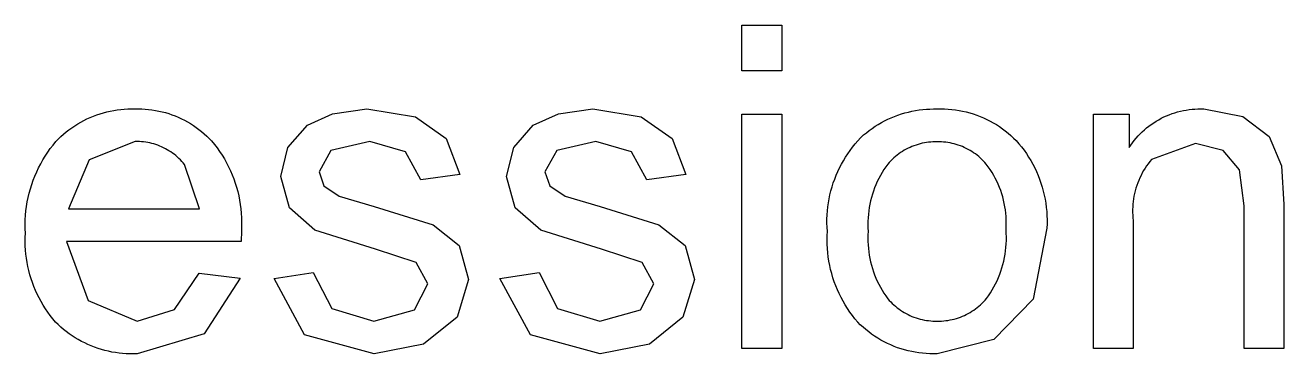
# Model space of a CAD drawing. Header units: inches. Extents: x 0 to 97, y -45 to 96.
# Drawn here: x 56.71 to 64.49, y -27.31 to -25.28 of the extents above; entities that cross this region are included whole.
import ezdxf

# ---------------------------------------------------------------- set-up
doc = ezdxf.new("R2010")
doc.units = ezdxf.units.IN
doc.header["$MEASUREMENT"] = 0
doc.layers.add('Information', color=7, linetype='Continuous', true_color=0x000000)

msp = doc.modelspace()

# ---------------------------------------------------------------- linework, layer by layer
at = {"layer": 'Information'}
for p, q in [((61.1416, -25.558), (61.1416, -25.2758)), ((61.1416, -25.2758), (61.387, -25.2758)), ((61.387, -25.2758), (61.387, -25.558)), ((61.387, -25.558), (61.1416, -25.558)), ((57.1749, -25.8231), (57.1958, -25.8169)), ((57.1958, -25.8169), (57.2169, -25.8114)), ((57.2169, -25.8114), (57.2381, -25.8067)), ((57.2381, -25.8067), (57.2595, -25.8026)), ((57.2595, -25.8026), (57.2811, -25.7993)), ((57.2811, -25.7993), (57.3027, -25.7967)), ((57.3027, -25.7967), (57.3244, -25.7949)), ((57.3244, -25.7949), (57.3461, -25.7938)), ((57.3461, -25.7938), (57.3679, -25.7935)), ((57.3679, -25.7935), (57.3897, -25.7939)), ((57.3897, -25.7939), (57.4109, -25.7935)), ((57.4109, -25.7935), (57.4321, -25.7939)), ((57.4321, -25.7939), (57.4533, -25.795)), ((57.4533, -25.795), (57.4744, -25.7968)), ((57.4744, -25.7968), (57.4954, -25.7994)), ((57.4954, -25.7994), (57.5164, -25.8027)), ((57.5164, -25.8027), (57.5372, -25.8067)), ((57.5372, -25.8067), (57.5579, -25.8114)), ((57.5579, -25.8114), (57.5784, -25.8168)), ((57.5784, -25.8168), (57.5987, -25.8229)), ((58.6119, -25.8232), (58.8239, -25.7939)), ((58.8239, -25.7939), (59.1232, -25.8429)), ((60.008, -25.8232), (60.22, -25.7939)), ((60.22, -25.7939), (60.5192, -25.8429)), ((62.1268, -25.825), (62.1483, -25.8186)), ((62.1483, -25.8186), (62.1701, -25.8129)), ((62.1701, -25.8129), (62.1919, -25.8079)), ((62.1919, -25.8079), (62.214, -25.8037)), ((62.214, -25.8037), (62.2362, -25.8002)), ((62.2362, -25.8002), (62.2585, -25.7974)), ((62.2585, -25.7974), (62.2808, -25.7954)), ((62.2808, -25.7954), (62.3032, -25.7942)), ((62.3032, -25.7942), (62.3257, -25.7936)), ((62.3257, -25.7936), (62.3481, -25.7939)), ((62.3481, -25.7939), (62.3707, -25.7935)), ((62.3707, -25.7935), (62.3932, -25.7938)), ((62.3932, -25.7938), (62.4157, -25.795)), ((62.4157, -25.795), (62.4382, -25.7969)), ((62.4382, -25.7969), (62.4606, -25.7996)), ((62.4606, -25.7996), (62.4829, -25.8031)), ((62.4829, -25.8031), (62.505, -25.8074)), ((62.505, -25.8074), (62.527, -25.8124)), ((62.527, -25.8124), (62.5488, -25.8182)), ((62.5488, -25.8182), (62.5704, -25.8248)), ((63.7992, -25.8229), (63.8164, -25.8172)), ((63.8164, -25.8172), (63.8337, -25.8121)), ((63.8337, -25.8121), (63.8513, -25.8076)), ((63.8513, -25.8076), (63.869, -25.8037)), ((63.869, -25.8037), (63.8868, -25.8004)), ((63.8868, -25.8004), (63.9047, -25.7977)), ((63.9047, -25.7977), (63.9227, -25.7957)), ((63.9227, -25.7957), (63.9407, -25.7943)), ((63.9407, -25.7943), (63.9588, -25.7935)), ((63.9588, -25.7935), (63.9769, -25.7934)), ((63.9769, -25.7934), (63.995, -25.7939)), ((63.995, -25.7939), (64.2356, -25.8409)), ((57, -25.9099), (57.018, -25.8977)), ((57.018, -25.8977), (57.0364, -25.886)), ((57.0364, -25.886), (57.0552, -25.875)), ((57.0552, -25.875), (57.0744, -25.8647)), ((57.0744, -25.8647), (57.0939, -25.855)), ((57.0939, -25.855), (57.1137, -25.846)), ((57.1137, -25.846), (57.1339, -25.8377)), ((57.1339, -25.8377), (57.1543, -25.8301)), ((57.1543, -25.8301), (57.1749, -25.8231)), ((57.5987, -25.8229), (57.6188, -25.8297)), ((57.6188, -25.8297), (57.6386, -25.8371)), ((57.6386, -25.8371), (57.6582, -25.8453)), ((57.6582, -25.8453), (57.6774, -25.8541)), ((57.6774, -25.8541), (57.6964, -25.8636)), ((57.6964, -25.8636), (57.715, -25.8737)), ((57.715, -25.8737), (57.7333, -25.8845)), ((57.7333, -25.8845), (57.7512, -25.8958)), ((57.7512, -25.8958), (57.7687, -25.9078)), ((58.3352, -26.0318), (58.4558, -25.8948)), ((58.4558, -25.8948), (58.6119, -25.8232)), ((59.1232, -25.8429), (59.3134, -25.9759)), ((59.7312, -26.0318), (59.8519, -25.8948)), ((59.8519, -25.8948), (60.008, -25.8232)), ((60.5192, -25.8429), (60.7094, -25.9759)), ((61.1416, -27.2744), (61.1416, -25.8266)), ((61.1416, -25.8266), (61.387, -25.8266)), ((61.387, -25.8266), (61.387, -27.2744)), ((61.9648, -25.9012), (61.9838, -25.8893)), ((61.9838, -25.8893), (62.0033, -25.8781)), ((62.0033, -25.8781), (62.0231, -25.8676)), ((62.0231, -25.8676), (62.0433, -25.8577)), ((62.0433, -25.8577), (62.0637, -25.8485)), ((62.0637, -25.8485), (62.0845, -25.8399)), ((62.0845, -25.8399), (62.1055, -25.8321)), ((62.1055, -25.8321), (62.1268, -25.825)), ((62.5704, -25.8248), (62.5918, -25.8321)), ((62.5918, -25.8321), (62.6128, -25.8401)), ((62.6128, -25.8401), (62.6336, -25.8488)), ((62.6336, -25.8488), (62.6541, -25.8583)), ((62.6541, -25.8583), (62.6742, -25.8685)), ((62.6742, -25.8685), (62.694, -25.8794)), ((62.694, -25.8794), (62.7134, -25.8909)), ((62.7134, -25.8909), (62.7323, -25.9031)), ((63.3134, -27.2744), (63.3134, -25.8266)), ((63.3134, -25.8266), (63.5342, -25.8266)), ((63.5342, -25.8266), (63.5342, -26.0324)), ((63.6422, -25.9113), (63.6564, -25.9)), ((63.6564, -25.9), (63.671, -25.8893)), ((63.671, -25.8893), (63.6859, -25.8791)), ((63.6859, -25.8791), (63.7012, -25.8694)), ((63.7012, -25.8694), (63.7168, -25.8602)), ((63.7168, -25.8602), (63.7328, -25.8516)), ((63.7328, -25.8516), (63.749, -25.8436)), ((63.749, -25.8436), (63.7655, -25.8361)), ((63.7655, -25.8361), (63.7822, -25.8292)), ((63.7822, -25.8292), (63.7992, -25.8229)), ((64.2356, -25.8409), (64.3999, -25.9643)), ((56.9168, -25.98), (56.9324, -25.9648)), ((56.9324, -25.9648), (56.9486, -25.9502)), ((56.9486, -25.9502), (56.9653, -25.9362)), ((56.9653, -25.9362), (56.9824, -25.9228)), ((56.9824, -25.9228), (57, -25.9099)), ((57.7687, -25.9078), (57.7858, -25.9204)), ((57.7858, -25.9204), (57.8024, -25.9335)), ((57.8024, -25.9335), (57.8186, -25.9472)), ((57.8186, -25.9472), (57.8343, -25.9615)), ((57.8343, -25.9615), (57.8495, -25.9763)), ((57.8495, -25.9763), (57.8641, -25.9915)), ((59.3134, -25.9759), (59.3979, -26.2001)), ((60.7094, -25.9759), (60.7939, -26.2001)), ((61.8577, -25.9912), (61.8749, -25.9727)), ((61.8749, -25.9727), (61.8928, -25.9547)), ((61.8928, -25.9547), (61.9101, -25.9405)), ((61.9101, -25.9405), (61.9279, -25.9268)), ((61.9279, -25.9268), (61.9461, -25.9137)), ((61.9461, -25.9137), (61.9648, -25.9012)), ((62.7323, -25.9031), (62.7508, -25.916)), ((62.7508, -25.916), (62.7689, -25.9295)), ((62.7689, -25.9295), (62.7865, -25.9436)), ((62.7865, -25.9436), (62.8036, -25.9583)), ((62.8036, -25.9583), (62.8202, -25.9736)), ((62.8202, -25.9736), (62.8362, -25.9895)), ((63.5659, -25.9884), (63.5775, -25.9744)), ((63.5775, -25.9744), (63.5895, -25.9609)), ((63.5895, -25.9609), (63.602, -25.9478)), ((63.602, -25.9478), (63.615, -25.9352)), ((63.615, -25.9352), (63.6284, -25.923)), ((63.6284, -25.923), (63.6422, -25.9113)), ((64.3999, -25.9643), (64.4763, -26.1456)), ((56.8511, -26.062), (56.8671, -26.0393)), ((56.8671, -26.0393), (56.884, -26.0172)), ((56.884, -26.0172), (56.9016, -25.9956)), ((56.9016, -25.9956), (56.9168, -25.98)), ((57.3924, -25.9956), (57.1082, -26.1088)), ((57.4053, -25.9955), (57.3924, -25.9956)), ((57.4182, -25.9959), (57.4053, -25.9955)), ((57.431, -25.9966), (57.4182, -25.9959)), ((57.4439, -25.9978), (57.431, -25.9966)), ((57.4566, -25.9995), (57.4439, -25.9978)), ((57.4693, -26.0016), (57.4566, -25.9995)), ((57.482, -26.0041), (57.4693, -26.0016)), ((57.4945, -26.007), (57.482, -26.0041)), ((57.5069, -26.0104), (57.4945, -26.007)), ((57.5192, -26.0142), (57.5069, -26.0104)), ((57.5314, -26.0184), (57.5192, -26.0142)), ((57.5434, -26.023), (57.5314, -26.0184)), ((57.5553, -26.0281), (57.5434, -26.023)), ((57.5669, -26.0335), (57.5553, -26.0281)), ((57.5784, -26.0394), (57.5669, -26.0335)), ((57.5897, -26.0456), (57.5784, -26.0394)), ((57.6007, -26.0522), (57.5897, -26.0456)), ((57.6116, -26.0592), (57.6007, -26.0522)), ((57.8641, -25.9915), (57.8814, -26.0127)), ((57.8814, -26.0127), (57.8979, -26.0344)), ((57.8979, -26.0344), (57.9136, -26.0567)), ((58.2909, -26.211), (58.3352, -26.0318)), ((58.6003, -26.0515), (58.5281, -26.1824)), ((58.8416, -25.9956), (58.6003, -26.0515)), ((59.0632, -26.0584), (58.8416, -25.9956)), ((59.6869, -26.211), (59.7312, -26.0318)), ((59.9964, -26.0515), (59.9241, -26.1824)), ((60.2377, -25.9956), (59.9964, -26.0515)), ((60.4592, -26.0584), (60.2377, -25.9956)), ((61.7955, -26.0708), (61.81, -26.0501)), ((61.81, -26.0501), (61.8252, -26.0299)), ((61.8252, -26.0299), (61.8412, -26.0103)), ((61.8412, -26.0103), (61.8577, -25.9912)), ((62.1444, -26.0496), (62.133, -26.0565)), ((62.156, -26.0431), (62.1444, -26.0496)), ((62.1678, -26.037), (62.156, -26.0431)), ((62.1799, -26.0314), (62.1678, -26.037)), ((62.1921, -26.0261), (62.1799, -26.0314)), ((62.2045, -26.0213), (62.1921, -26.0261)), ((62.2171, -26.0168), (62.2045, -26.0213)), ((62.2298, -26.0129), (62.2171, -26.0168)), ((62.2426, -26.0093), (62.2298, -26.0129)), ((62.2556, -26.0062), (62.2426, -26.0093)), ((62.2686, -26.0035), (62.2556, -26.0062)), ((62.2817, -26.0013), (62.2686, -26.0035)), ((62.2949, -25.9995), (62.2817, -26.0013)), ((62.3082, -25.9982), (62.2949, -25.9995)), ((62.3215, -25.9974), (62.3082, -25.9982)), ((62.3348, -25.997), (62.3215, -25.9974)), ((62.3481, -25.997), (62.3348, -25.997)), ((62.3614, -25.997), (62.3481, -25.997)), ((62.3746, -25.9975), (62.3614, -25.997)), ((62.3878, -25.9984), (62.3746, -25.9975)), ((62.401, -25.9998), (62.3878, -25.9984)), ((62.4142, -26.0016), (62.401, -25.9998)), ((62.4272, -26.0039), (62.4142, -26.0016)), ((62.4402, -26.0066), (62.4272, -26.0039)), ((62.4531, -26.0097), (62.4402, -26.0066)), ((62.4658, -26.0133), (62.4531, -26.0097)), ((62.4784, -26.0173), (62.4658, -26.0133)), ((62.4909, -26.0218), (62.4784, -26.0173)), ((62.5033, -26.0267), (62.4909, -26.0218)), ((62.5154, -26.032), (62.5033, -26.0267)), ((62.5274, -26.0377), (62.5154, -26.032)), ((62.5391, -26.0438), (62.5274, -26.0377)), ((62.5507, -26.0503), (62.5391, -26.0438)), ((62.562, -26.0572), (62.5507, -26.0503)), ((62.8362, -25.9895), (62.853, -26.0088)), ((62.853, -26.0088), (62.869, -26.0287)), ((62.869, -26.0287), (62.8844, -26.0491)), ((62.8844, -26.0491), (62.8991, -26.07)), ((63.5342, -26.0324), (63.5443, -26.0174)), ((63.5443, -26.0174), (63.5548, -26.0027)), ((63.5548, -26.0027), (63.5659, -25.9884)), ((63.9432, -26.0065), (63.6726, -26.1061)), ((64.1143, -26.0509), (63.9432, -26.0065)), ((64.2159, -26.1695), (64.1143, -26.0509)), ((56.7949, -26.1581), (56.8077, -26.1334)), ((56.8077, -26.1334), (56.8213, -26.1091)), ((56.8213, -26.1091), (56.8358, -26.0853)), ((56.8358, -26.0853), (56.8511, -26.062)), ((57.1082, -26.1088), (56.9807, -26.4115)), ((57.6221, -26.0665), (57.6116, -26.0592)), ((57.6324, -26.0743), (57.6221, -26.0665)), ((57.6425, -26.0823), (57.6324, -26.0743)), ((57.6522, -26.0907), (57.6425, -26.0823)), ((57.6617, -26.0994), (57.6522, -26.0907)), ((57.6709, -26.1085), (57.6617, -26.0994)), ((57.6797, -26.1178), (57.6709, -26.1085)), ((57.6883, -26.1275), (57.6797, -26.1178)), ((57.6964, -26.1374), (57.6883, -26.1275)), ((57.9136, -26.0567), (57.9286, -26.0795)), ((57.9286, -26.0795), (57.9428, -26.1029)), ((57.9428, -26.1029), (57.9561, -26.1267)), ((57.9561, -26.1267), (57.9686, -26.1509)), ((59.1579, -26.2329), (59.0632, -26.0584)), ((60.554, -26.2329), (60.4592, -26.0584)), ((61.7561, -26.1356), (61.7685, -26.1136)), ((61.7685, -26.1136), (61.7816, -26.0919)), ((61.7816, -26.0919), (61.7955, -26.0708)), ((62.0515, -26.1247), (62.0427, -26.1347)), ((62.0606, -26.115), (62.0515, -26.1247)), ((62.0701, -26.1056), (62.0606, -26.115)), ((62.0798, -26.0965), (62.0701, -26.1056)), ((62.0899, -26.0878), (62.0798, -26.0965)), ((62.1003, -26.0794), (62.0899, -26.0878)), ((62.1109, -26.0714), (62.1003, -26.0794)), ((62.1218, -26.0638), (62.1109, -26.0714)), ((62.133, -26.0565), (62.1218, -26.0638)), ((62.5731, -26.0645), (62.562, -26.0572)), ((62.5839, -26.0721), (62.5731, -26.0645)), ((62.5944, -26.0801), (62.5839, -26.0721)), ((62.6047, -26.0885), (62.5944, -26.0801)), ((62.6147, -26.0972), (62.6047, -26.0885)), ((62.6244, -26.1063), (62.6147, -26.0972)), ((62.6337, -26.1157), (62.6244, -26.1063)), ((62.6428, -26.1254), (62.6337, -26.1157)), ((62.6515, -26.1354), (62.6428, -26.1254)), ((62.8991, -26.07), (62.9131, -26.0914)), ((62.9131, -26.0914), (62.9263, -26.1133)), ((62.9263, -26.1133), (62.9387, -26.1356)), ((63.6515, -26.1325), (63.6417, -26.1463)), ((63.6618, -26.1191), (63.6515, -26.1325)), ((63.6726, -26.1061), (63.6618, -26.1191)), ((56.7618, -26.2347), (56.772, -26.2088)), ((56.772, -26.2088), (56.783, -26.1832)), ((56.783, -26.1832), (56.7949, -26.1581)), ((57.7892, -26.4115), (57.6964, -26.1374)), ((57.9686, -26.1509), (57.9802, -26.1756)), ((57.9802, -26.1756), (57.991, -26.2007)), ((57.991, -26.2007), (58.0009, -26.2261)), ((58.3447, -26.4053), (58.2909, -26.211)), ((58.5281, -26.1824), (58.5581, -26.2683)), ((59.3979, -26.2001), (59.1579, -26.2329)), ((59.7408, -26.4053), (59.6869, -26.211)), ((59.9241, -26.1824), (59.9541, -26.2683)), ((60.7939, -26.2001), (60.554, -26.2329)), ((61.7143, -26.2276), (61.7236, -26.2041)), ((61.7236, -26.2041), (61.7336, -26.1809)), ((61.7336, -26.1809), (61.7445, -26.1581)), ((61.7445, -26.1581), (61.7561, -26.1356)), ((61.9969, -26.2054), (61.9869, -26.224)), ((62.0074, -26.1871), (61.9969, -26.2054)), ((62.0186, -26.1692), (62.0074, -26.1871)), ((62.0304, -26.1518), (62.0186, -26.1692)), ((62.0427, -26.1347), (62.0304, -26.1518)), ((62.6638, -26.152), (62.6515, -26.1354)), ((62.6755, -26.169), (62.6638, -26.152)), ((62.6866, -26.1865), (62.6755, -26.169)), ((62.6971, -26.2043), (62.6866, -26.1865)), ((62.707, -26.2225), (62.6971, -26.2043)), ((62.9387, -26.1356), (62.9504, -26.1584)), ((62.9504, -26.1584), (62.9613, -26.1815)), ((62.9613, -26.1815), (62.9714, -26.205)), ((62.9714, -26.205), (62.9807, -26.2288)), ((63.6073, -26.2045), (63.6, -26.2197)), ((63.6152, -26.1895), (63.6073, -26.2045)), ((63.6235, -26.1748), (63.6152, -26.1895)), ((63.6324, -26.1604), (63.6235, -26.1748)), ((63.6417, -26.1463), (63.6324, -26.1604)), ((64.2445, -26.3937), (64.2159, -26.1695)), ((64.4763, -26.1456), (64.4899, -26.3842)), ((56.7369, -26.3144), (56.7443, -26.2876)), ((56.7443, -26.2876), (56.7526, -26.261)), ((56.7526, -26.261), (56.7618, -26.2347)), ((58.0009, -26.2261), (58.01, -26.2519)), ((58.01, -26.2519), (58.0181, -26.2779)), ((58.0181, -26.2779), (58.0253, -26.3042)), ((58.5581, -26.2683), (58.6521, -26.3337)), ((59.9541, -26.2683), (60.0482, -26.3337)), ((61.6913, -26.2998), (61.6981, -26.2755)), ((61.6981, -26.2755), (61.7058, -26.2514)), ((61.7058, -26.2514), (61.7143, -26.2276)), ((61.9611, -26.2817), (61.9538, -26.3014)), ((61.969, -26.2621), (61.9611, -26.2817)), ((61.9777, -26.2429), (61.969, -26.2621)), ((61.9869, -26.224), (61.9777, -26.2429)), ((62.7163, -26.2409), (62.707, -26.2225)), ((62.7249, -26.2597), (62.7163, -26.2409)), ((62.7328, -26.2788), (62.7249, -26.2597)), ((62.7401, -26.2982), (62.7328, -26.2788)), ((62.9807, -26.2288), (62.9892, -26.2529)), ((62.9892, -26.2529), (62.9968, -26.2773)), ((62.9968, -26.2773), (63.0036, -26.302)), ((63.5761, -26.283), (63.5715, -26.2992)), ((63.5812, -26.2668), (63.5761, -26.283)), ((63.587, -26.2509), (63.5812, -26.2668)), ((63.5932, -26.2352), (63.587, -26.2509)), ((63.6, -26.2197), (63.5932, -26.2352)), ((56.725, -26.3688), (56.7305, -26.3415)), ((56.7305, -26.3415), (56.7369, -26.3144)), ((58.0253, -26.3042), (58.0316, -26.3308)), ((58.0316, -26.3308), (58.037, -26.3575)), ((58.037, -26.3575), (58.0414, -26.3845)), ((58.6521, -26.3337), (58.8689, -26.3965)), ((60.0482, -26.3337), (60.265, -26.3965)), ((61.6757, -26.3741), (61.6801, -26.3492)), ((61.6801, -26.3492), (61.6853, -26.3244)), ((61.6853, -26.3244), (61.6913, -26.2998)), ((61.9361, -26.3621), (61.9316, -26.3827)), ((61.9413, -26.3417), (61.9361, -26.3621)), ((61.9472, -26.3215), (61.9413, -26.3417)), ((61.9538, -26.3014), (61.9472, -26.3215)), ((62.7468, -26.3178), (62.7401, -26.2982)), ((62.7527, -26.3376), (62.7468, -26.3178)), ((62.7579, -26.3576), (62.7527, -26.3376)), ((62.7625, -26.3778), (62.7579, -26.3576)), ((63.0036, -26.302), (63.0095, -26.3268)), ((63.0095, -26.3268), (63.0146, -26.3519)), ((63.0146, -26.3519), (63.0188, -26.3771)), ((63.5588, -26.3656), (63.557, -26.3824)), ((63.5611, -26.3489), (63.5588, -26.3656)), ((63.564, -26.3322), (63.5611, -26.3489)), ((63.5674, -26.3156), (63.564, -26.3322)), ((63.5715, -26.2992), (63.5674, -26.3156)), ((56.7143, -26.4515), (56.7169, -26.4238)), ((56.7169, -26.4238), (56.7205, -26.3962)), ((56.7205, -26.3962), (56.725, -26.3688)), ((56.9807, -26.4115), (57.7892, -26.4115)), ((58.0414, -26.3845), (58.0449, -26.4115)), ((58.0449, -26.4115), (58.0474, -26.4387)), ((58.0474, -26.4387), (58.0491, -26.466)), ((58.5029, -26.543), (58.3447, -26.4053)), ((58.8689, -26.3965), (59.2322, -26.5103)), ((59.8989, -26.543), (59.7408, -26.4053)), ((60.265, -26.3965), (60.6283, -26.5103)), ((61.6678, -26.4495), (61.6696, -26.4242)), ((61.6696, -26.4242), (61.6722, -26.3991)), ((61.6722, -26.3991), (61.6757, -26.3741)), ((61.9247, -26.4243), (61.9224, -26.4452)), ((61.9278, -26.4034), (61.9247, -26.4243)), ((61.9316, -26.3827), (61.9278, -26.4034)), ((62.7664, -26.3981), (62.7625, -26.3778)), ((62.7695, -26.4185), (62.7664, -26.3981)), ((62.772, -26.4391), (62.7695, -26.4185)), ((62.7737, -26.4597), (62.772, -26.4391)), ((63.0188, -26.3771), (63.0221, -26.4024)), ((63.0221, -26.4024), (63.0246, -26.4279)), ((63.0246, -26.4279), (63.0262, -26.4534)), ((63.5558, -26.3993), (63.5553, -26.4162)), ((63.5553, -26.4162), (63.5553, -26.4331)), ((63.5553, -26.4331), (63.5558, -26.45)), ((63.557, -26.3824), (63.5558, -26.3993)), ((64.2445, -27.2744), (64.2445, -26.3937)), ((64.4899, -26.3842), (64.4899, -27.2744)), ((56.712, -26.5071), (56.7126, -26.4793)), ((56.7122, -26.535), (56.712, -26.5071)), ((56.7126, -26.4793), (56.7143, -26.4515)), ((58.0494, -26.5205), (58.0482, -26.5478)), ((58.0491, -26.466), (58.0497, -26.4932)), ((58.0497, -26.4932), (58.0494, -26.5205)), ((59.2322, -26.5103), (59.3938, -26.6391)), ((60.6283, -26.5103), (60.7898, -26.6391)), ((61.6668, -26.5), (61.6669, -26.4747)), ((61.6676, -26.5253), (61.6668, -26.5)), ((61.6669, -26.4747), (61.6678, -26.4495)), ((61.9198, -26.4873), (61.9196, -26.5084)), ((61.9196, -26.5084), (61.9201, -26.5295)), ((61.9207, -26.4663), (61.9198, -26.4873)), ((61.9224, -26.4452), (61.9207, -26.4663)), ((62.7735, -26.5423), (62.7746, -26.5217)), ((62.7747, -26.4803), (62.7737, -26.4597)), ((62.7746, -26.5217), (62.775, -26.501)), ((62.775, -26.501), (62.7747, -26.4803)), ((63.0267, -26.5045), (63.0257, -26.5301)), ((63.0262, -26.4534), (63.0269, -26.479)), ((63.0269, -26.479), (63.0267, -26.5045)), ((63.5558, -26.45), (63.557, -26.4669)), ((63.557, -26.4669), (63.5588, -26.4837)), ((63.5588, -26.4837), (63.5588, -27.2744)), ((56.712, -26.6144), (56.7123, -26.5886)), ((56.7135, -26.5628), (56.7122, -26.535)), ((56.7123, -26.5886), (56.7135, -26.5628)), ((58.0482, -26.5478), (58.0468, -26.6132)), ((58.8771, -26.6609), (58.5029, -26.543)), ((60.2731, -26.6609), (59.8989, -26.543)), ((61.6674, -26.6033), (61.6678, -26.5769)), ((61.6692, -26.5505), (61.6676, -26.5253)), ((61.6678, -26.5769), (61.6692, -26.5505)), ((61.9202, -26.5716), (61.9196, -26.5927)), ((61.9196, -26.5927), (61.9198, -26.6138)), ((61.9201, -26.5295), (61.9214, -26.5505)), ((61.9214, -26.5505), (61.9202, -26.5716)), ((62.7748, -26.5637), (62.7735, -26.5423)), ((62.7754, -26.5852), (62.7748, -26.5637)), ((62.7752, -26.6066), (62.7754, -26.5852)), ((63.0257, -26.5301), (62.9418, -26.9697)), ((56.7126, -26.6403), (56.712, -26.6144)), ((56.7141, -26.6661), (56.7126, -26.6403)), ((56.7164, -26.6918), (56.7141, -26.6661)), ((58.0468, -26.6132), (56.9671, -26.6132)), ((56.9671, -26.6132), (57.102, -26.9786)), ((59.1279, -26.7441), (58.8771, -26.6609)), ((59.3938, -26.6391), (59.4524, -26.8491)), ((60.524, -26.7441), (60.2731, -26.6609)), ((60.7898, -26.6391), (60.8485, -26.8491)), ((61.6678, -26.6297), (61.6674, -26.6033)), ((61.6692, -26.6561), (61.6678, -26.6297)), ((61.6714, -26.6824), (61.6692, -26.6561)), ((61.9198, -26.6138), (61.9208, -26.6349)), ((61.9208, -26.6349), (61.9224, -26.6559)), ((61.9224, -26.6559), (61.9248, -26.6769)), ((61.9248, -26.6769), (61.9279, -26.6978)), ((62.7674, -26.692), (62.7704, -26.6708)), ((62.7704, -26.6708), (62.7727, -26.6495)), ((62.7727, -26.6495), (62.7743, -26.6281)), ((62.7743, -26.6281), (62.7752, -26.6066)), ((56.7196, -26.7174), (56.7164, -26.6918)), ((56.7237, -26.7429), (56.7196, -26.7174)), ((56.7286, -26.7683), (56.7237, -26.7429)), ((59.2002, -26.875), (59.1279, -26.7441)), ((60.5962, -26.875), (60.524, -26.7441)), ((61.6745, -26.7086), (61.6714, -26.6824)), ((61.6785, -26.7347), (61.6745, -26.7086)), ((61.6834, -26.7607), (61.6785, -26.7347)), ((61.9279, -26.6978), (61.9317, -26.7185)), ((61.9317, -26.7185), (61.9362, -26.7392)), ((61.9362, -26.7392), (61.9414, -26.7596)), ((62.748, -26.7756), (62.7539, -26.7549)), ((62.7539, -26.7549), (62.7591, -26.7341)), ((62.7591, -26.7341), (62.7636, -26.7131)), ((62.7636, -26.7131), (62.7674, -26.692)), ((56.7344, -26.7935), (56.7286, -26.7683)), ((56.741, -26.8185), (56.7344, -26.7935)), ((56.7485, -26.8432), (56.741, -26.8185)), ((57.6351, -27.0345), (57.7864, -26.8082)), ((57.7864, -26.8082), (58.04, -26.8395)), ((58.25, -26.8423), (58.4926, -26.8041)), ((58.4926, -26.8041), (58.6065, -27.0277)), ((59.646, -26.8423), (59.8887, -26.8041)), ((59.8887, -26.8041), (60.0025, -27.0277)), ((61.6892, -26.7864), (61.6834, -26.7607)), ((61.6959, -26.812), (61.6892, -26.7864)), ((61.7034, -26.8373), (61.6959, -26.812)), ((61.9414, -26.7596), (61.9473, -26.7799)), ((61.9473, -26.7799), (61.9539, -26.7999)), ((61.9539, -26.7999), (61.9611, -26.8198)), ((61.9611, -26.8198), (61.9691, -26.8393)), ((62.7261, -26.8361), (62.7341, -26.8161)), ((62.7341, -26.8161), (62.7414, -26.796)), ((62.7414, -26.796), (62.748, -26.7756)), ((56.7568, -26.8677), (56.7485, -26.8432)), ((56.7659, -26.8918), (56.7568, -26.8677)), ((56.7758, -26.9157), (56.7659, -26.8918)), ((58.04, -26.8395), (57.8178, -27.1845)), ((58.4388, -27.1899), (58.25, -26.8423)), ((59.1184, -27.0365), (59.2002, -26.875)), ((59.4524, -26.8491), (59.3808, -27.0802)), ((59.8348, -27.1899), (59.646, -26.8423)), ((60.5144, -27.0365), (60.5962, -26.875)), ((60.8485, -26.8491), (60.7769, -27.0802)), ((61.7117, -26.8624), (61.7034, -26.8373)), ((61.7209, -26.8871), (61.7117, -26.8624)), ((61.731, -26.9115), (61.7209, -26.8871)), ((61.7418, -26.9356), (61.731, -26.9115)), ((61.9691, -26.8393), (61.9777, -26.8586)), ((61.9777, -26.8586), (61.987, -26.8775)), ((61.987, -26.8775), (61.9969, -26.8962)), ((61.9969, -26.8962), (62.0074, -26.9145)), ((62.6876, -26.9127), (62.6982, -26.894)), ((62.6982, -26.894), (62.7082, -26.875)), ((62.7082, -26.875), (62.7175, -26.8557)), ((62.7175, -26.8557), (62.7261, -26.8361)), ((56.7866, -26.9392), (56.7758, -26.9157)), ((56.7981, -26.9623), (56.7866, -26.9392)), ((56.8104, -26.985), (56.7981, -26.9623)), ((56.8234, -27.0073), (56.8104, -26.985)), ((57.102, -26.9786), (57.4047, -27.1054)), ((61.7535, -26.9593), (61.7418, -26.9356)), ((61.766, -26.9826), (61.7535, -26.9593)), ((61.7792, -27.0054), (61.766, -26.9826)), ((62.0074, -26.9145), (62.0186, -26.9324)), ((62.0186, -26.9324), (62.0304, -26.9499)), ((62.0304, -26.9499), (62.0427, -26.967)), ((62.0427, -26.967), (62.0515, -26.9771)), ((62.0515, -26.9771), (62.0606, -26.9868)), ((62.0606, -26.9868), (62.07, -26.9962)), ((62.6251, -26.9956), (62.6344, -26.9862)), ((62.6344, -26.9862), (62.6435, -26.9764)), ((62.6435, -26.9764), (62.6521, -26.9663)), ((62.6521, -26.9663), (62.6646, -26.9489)), ((62.6646, -26.9489), (62.6764, -26.931)), ((62.6764, -26.931), (62.6876, -26.9127)), ((62.9418, -26.9697), (62.6978, -27.2185)), ((56.8372, -27.0292), (56.8234, -27.0073)), ((56.8518, -27.0505), (56.8372, -27.0292)), ((56.867, -27.0714), (56.8518, -27.0505)), ((57.4047, -27.1054), (57.6351, -27.0345)), ((58.6065, -27.0277), (58.8675, -27.1054)), ((58.8675, -27.1054), (59.1184, -27.0365)), ((60.0025, -27.0277), (60.2636, -27.1054)), ((60.2636, -27.1054), (60.5144, -27.0365)), ((61.7932, -27.0278), (61.7792, -27.0054)), ((61.808, -27.0497), (61.7932, -27.0278)), ((61.8235, -27.0711), (61.808, -27.0497)), ((62.07, -26.9962), (62.0798, -27.0053)), ((62.0798, -27.0053), (62.0898, -27.0141)), ((62.0898, -27.0141), (62.1002, -27.0225)), ((62.1002, -27.0225), (62.1108, -27.0305)), ((62.1108, -27.0305), (62.1217, -27.0382)), ((62.1217, -27.0382), (62.1328, -27.0455)), ((62.1328, -27.0455), (62.1442, -27.0524)), ((62.1442, -27.0524), (62.1559, -27.059)), ((62.1559, -27.059), (62.1677, -27.0651)), ((62.1677, -27.0651), (62.1798, -27.0708)), ((62.5159, -27.0704), (62.5279, -27.0647)), ((62.5279, -27.0647), (62.5397, -27.0585)), ((62.5397, -27.0585), (62.5513, -27.052)), ((62.5513, -27.052), (62.5626, -27.045)), ((62.5626, -27.045), (62.5737, -27.0377)), ((62.5737, -27.0377), (62.5846, -27.03)), ((62.5846, -27.03), (62.5951, -27.0219)), ((62.5951, -27.0219), (62.6054, -27.0135)), ((62.6054, -27.0135), (62.6154, -27.0047)), ((62.6154, -27.0047), (62.6251, -26.9956)), ((56.883, -27.0917), (56.867, -27.0714)), ((56.8996, -27.1115), (56.883, -27.0917)), ((56.9155, -27.1271), (56.8996, -27.1115)), ((56.9319, -27.1421), (56.9155, -27.1271)), ((56.9489, -27.1566), (56.9319, -27.1421)), ((59.3808, -27.0802), (59.1743, -27.2479)), ((60.7769, -27.0802), (60.5703, -27.2479)), ((61.8397, -27.0919), (61.8235, -27.0711)), ((61.8566, -27.1122), (61.8397, -27.0919)), ((61.8728, -27.1281), (61.8566, -27.1122)), ((61.8895, -27.1435), (61.8728, -27.1281)), ((61.9067, -27.1583), (61.8895, -27.1435)), ((62.1798, -27.0708), (62.192, -27.0761)), ((62.192, -27.0761), (62.2044, -27.081)), ((62.2044, -27.081), (62.217, -27.0854)), ((62.217, -27.0854), (62.2297, -27.0894)), ((62.2297, -27.0894), (62.2425, -27.093)), ((62.2425, -27.093), (62.2555, -27.0961)), ((62.2555, -27.0961), (62.2685, -27.0988)), ((62.2685, -27.0988), (62.2817, -27.101)), ((62.2817, -27.101), (62.2949, -27.1028)), ((62.2949, -27.1028), (62.3082, -27.1041)), ((62.3082, -27.1041), (62.3215, -27.105)), ((62.3215, -27.105), (62.3348, -27.1054)), ((62.3348, -27.1054), (62.3481, -27.1054)), ((62.3481, -27.1054), (62.3614, -27.1054)), ((62.3614, -27.1054), (62.3747, -27.105)), ((62.3747, -27.105), (62.388, -27.104)), ((62.388, -27.104), (62.4012, -27.1027)), ((62.4012, -27.1027), (62.4144, -27.1009)), ((62.4144, -27.1009), (62.4275, -27.0986)), ((62.4275, -27.0986), (62.4405, -27.0959)), ((62.4405, -27.0959), (62.4534, -27.0927)), ((62.4534, -27.0927), (62.4662, -27.0891)), ((62.4662, -27.0891), (62.4789, -27.0851)), ((62.4789, -27.0851), (62.4914, -27.0806)), ((62.4914, -27.0806), (62.5037, -27.0757)), ((62.5037, -27.0757), (62.5159, -27.0704)), ((56.9663, -27.1704), (56.9489, -27.1566)), ((56.9842, -27.1837), (56.9663, -27.1704)), ((57.0025, -27.1964), (56.9842, -27.1837)), ((57.0212, -27.2085), (57.0025, -27.1964)), ((57.0403, -27.2199), (57.0212, -27.2085)), ((57.0598, -27.2306), (57.0403, -27.2199)), ((57.8178, -27.1845), (57.4033, -27.3072)), ((58.8689, -27.3072), (58.4388, -27.1899)), ((60.265, -27.3072), (59.8348, -27.1899)), ((61.9244, -27.1724), (61.9067, -27.1583)), ((61.9426, -27.1859), (61.9244, -27.1724)), ((61.9613, -27.1988), (61.9426, -27.1859)), ((61.9804, -27.2111), (61.9613, -27.1988)), ((61.9999, -27.2226), (61.9804, -27.2111)), ((62.0199, -27.2335), (61.9999, -27.2226)), ((62.6978, -27.2185), (62.3481, -27.3072)), ((57.0796, -27.2408), (57.0598, -27.2306)), ((57.0998, -27.2502), (57.0796, -27.2408)), ((57.1203, -27.2589), (57.0998, -27.2502)), ((57.141, -27.267), (57.1203, -27.2589)), ((57.162, -27.2744), (57.141, -27.267)), ((57.1833, -27.281), (57.162, -27.2744)), ((57.2047, -27.2869), (57.1833, -27.281)), ((57.2264, -27.2921), (57.2047, -27.2869)), ((57.2482, -27.2966), (57.2264, -27.2921)), ((57.2701, -27.3004), (57.2482, -27.2966)), ((57.2922, -27.3034), (57.2701, -27.3004)), ((59.1743, -27.2479), (58.8689, -27.3072)), ((60.5703, -27.2479), (60.265, -27.3072)), ((61.387, -27.2744), (61.1416, -27.2744)), ((62.0401, -27.2437), (62.0199, -27.2335)), ((62.0608, -27.2531), (62.0401, -27.2437)), ((62.0817, -27.2618), (62.0608, -27.2531)), ((62.1029, -27.2698), (62.0817, -27.2618)), ((62.1244, -27.2771), (62.1029, -27.2698)), ((62.1461, -27.2836), (62.1244, -27.2771)), ((62.1681, -27.2893), (62.1461, -27.2836)), ((62.1902, -27.2943), (62.1681, -27.2893)), ((62.2125, -27.2985), (62.1902, -27.2943)), ((62.235, -27.3019), (62.2125, -27.2985)), ((63.5588, -27.2744), (63.3134, -27.2744)), ((64.4899, -27.2744), (64.2445, -27.2744)), ((57.3144, -27.3056), (57.2922, -27.3034)), ((57.3366, -27.3071), (57.3144, -27.3056)), ((57.3588, -27.3079), (57.3366, -27.3071)), ((57.3811, -27.3079), (57.3588, -27.3079)), ((57.4033, -27.3072), (57.3811, -27.3079)), ((62.2575, -27.3045), (62.235, -27.3019)), ((62.2801, -27.3064), (62.2575, -27.3045)), ((62.3028, -27.3074), (62.2801, -27.3064)), ((62.3254, -27.3077), (62.3028, -27.3074)), ((62.3481, -27.3072), (62.3254, -27.3077))]:
    msp.add_line(p, q, dxfattribs=at)

doc.saveas('drawing.dxf')
